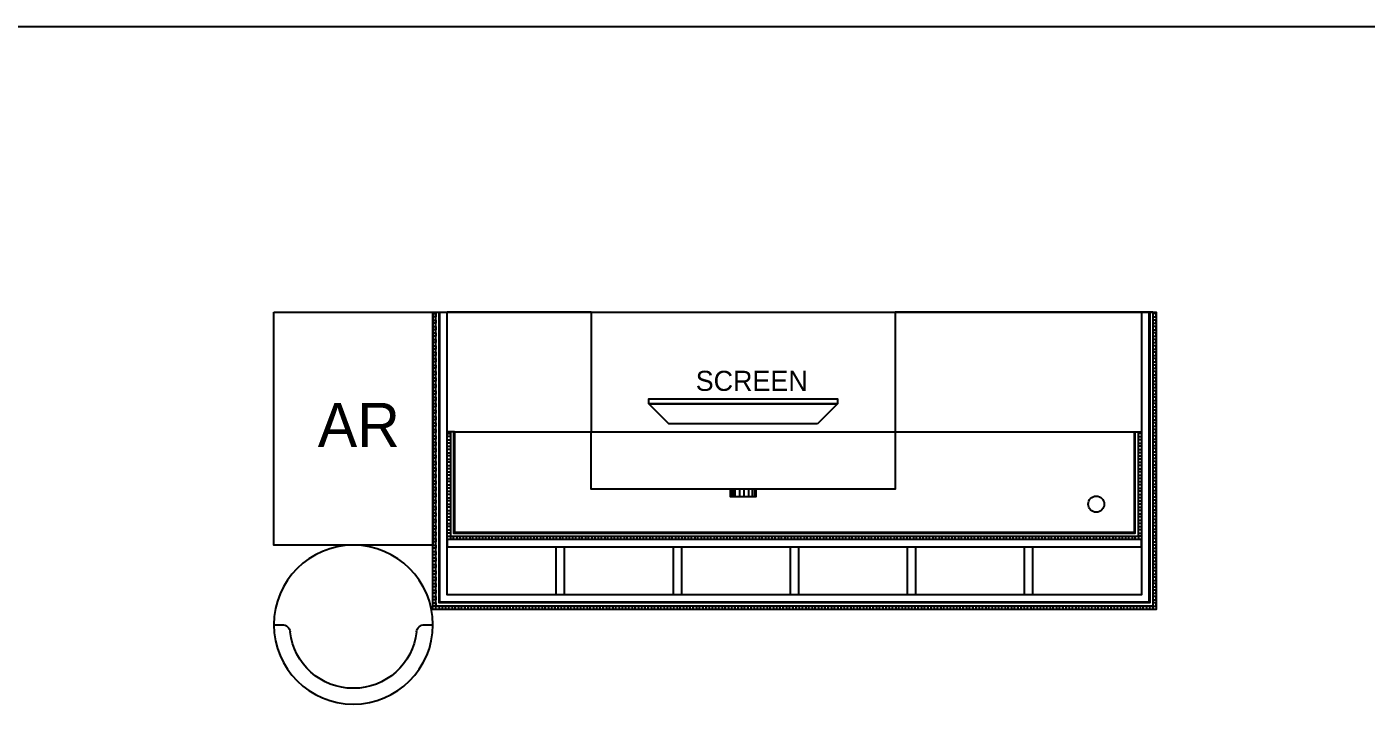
# Model space of a CAD drawing. Header units: metres. Extents: x 9275 to 22055, y -1037022 to -1028289.
# Drawn here: x 12931 to 16264, y -1031810 to -1030124 of the extents above; entities that cross this region are included whole.
import ezdxf

# ---------------------------------------------------------------- set-up
doc = ezdxf.new("R2010")
doc.units = ezdxf.units.M
for name, color, linetype in [('Floor-Unit', 1, 'Continuous'), ('LENS_TEXT', 31, 'Continuous'), ('LK-FLUTTED FINISH', 20, 'Continuous'), ('LN-ELEVATION-1', 81, 'Continuous'), ('LN-ELEVATION-3', 125, 'Continuous'), ('LN-ELEVATION-5', 167, 'Continuous')]:
    doc.layers.add(name, color=color, linetype=linetype)

# ---------------------------------------------------------------- blocks, each defined once
blk = doc.blocks.new('sfeqwef')
at = {"layer": 'LK-FLUTTED FINISH'}
blk.add_lwpolyline([(-1835, -7822), (-1835, -3054.6)], dxfattribs=at)
blk = doc.blocks.new('Chair')
at = {"layer": 'Floor-Unit'}
for p, q in [((587017.2, -21249.2), (586990.8, -21249.2)), ((587490.8, -21249.2), (587464.4, -21249.2))]:
    blk.add_line(p, q, dxfattribs=at)
blk.add_circle((587240.8, -21249.2), 250, dxfattribs=at)
for centre, radius, start, end in [((587017.2, -21274.2), 25, 6.3794, 90), ((587464.4, -21274.2), 25, 90, 173.6206), ((587240.8, -21249.2), 200, 186.3794, 353.6206)]:
    blk.add_arc(centre, radius, start, end, dxfattribs=at)
blk = doc.blocks.new('POS1800')
at = {"layer": 'Defpoints'}
blk.add_lwpolyline([(-900, 298), (900, 298), (900, -442), (-900, -442)], close=True, dxfattribs=at)
at = {"layer": 'LN-ELEVATION-1'}
for points in [[(-846, 0), (-864, 0)], [(-856, 0), (-856, -260), (856, -260), (856, 0)], [(-848, 0), (-848, -252), (848, -252), (848, 0)], [(-846, 0), (-846, -250), (846, -250), (846, 0)], [(-846, 0), (846, 0)], [(846, 0), (864, 0)]]:
    blk.add_lwpolyline(points, dxfattribs=at)
for points in [[(864, 0), (864, -4), (856, -4), (856, 0)], [(-856, -4), (-856, -12), (-864, -12), (-864, -4)], [(-856, -20), (-856, -28), (-864, -28), (-864, -20)], [(864, -12), (864, -20), (856, -20), (856, -12)], [(864, -28), (864, -36), (856, -36), (856, -28)], [(-856, -36), (-856, -44), (-864, -44), (-864, -36)], [(-856, -52), (-856, -60), (-864, -60), (-864, -52)], [(864, -44), (864, -52), (856, -52), (856, -44)], [(864, -60), (864, -68), (856, -68), (856, -60)], [(-856, -68), (-856, -76), (-864, -76), (-864, -68)], [(-856, -84), (-856, -92), (-864, -92), (-864, -84)], [(864, -76), (864, -84), (856, -84), (856, -76)], [(864, -92), (864, -100), (856, -100), (856, -92)], [(-856, -100), (-856, -108), (-864, -108), (-864, -100)], [(-856, -116), (-856, -124), (-864, -124), (-864, -116)], [(-856, -132), (-856, -140), (-864, -140), (-864, -132)], [(864, -108), (864, -116), (856, -116), (856, -108)], [(864, -124), (864, -132), (856, -132), (856, -124)], [(-856, -148), (-856, -156), (-864, -156), (-864, -148)], [(-856, -164), (-856, -172), (-864, -172), (-864, -164)], [(864, -140), (864, -148), (856, -148), (856, -140)], [(864, -156), (864, -164), (856, -164), (856, -156)], [(-856, -180), (-856, -188), (-864, -188), (-864, -180)], [(-856, -196), (-856, -204), (-864, -204), (-864, -196)], [(864, -172), (864, -180), (856, -180), (856, -172)], [(864, -188), (864, -196), (856, -196), (856, -188)], [(-856, -212), (-856, -220), (-864, -220), (-864, -212)], [(-856, -228), (-856, -236), (-864, -236), (-864, -228)], [(864, -204), (864, -212), (856, -212), (856, -204)], [(864, -220), (864, -228), (856, -228), (856, -220)], [(-856, -244), (-856, -252), (-864, -252), (-864, -244)], [(-856, -260), (-856, -268), (-864, -268), (-864, -260)], [(-840, -260), (-840, -268), (-848, -268), (-848, -260)], [(-824, -260), (-824, -268), (-832, -268), (-832, -260)], [(-808, -260), (-808, -268), (-816, -268), (-816, -260)], [(-792, -260), (-792, -268), (-800, -268), (-800, -260)], [(-776, -260), (-776, -268), (-784, -268), (-784, -260)], [(-760, -260), (-760, -268), (-768, -268), (-768, -260)], [(-744, -260), (-744, -268), (-752, -268), (-752, -260)], [(-728, -260), (-728, -268), (-736, -268), (-736, -260)], [(-712, -260), (-712, -268), (-720, -268), (-720, -260)], [(-696, -260), (-696, -268), (-704, -268), (-704, -260)], [(-680, -260), (-680, -268), (-688, -268), (-688, -260)], [(-664, -260), (-664, -268), (-672, -268), (-672, -260)], [(-648, -260), (-648, -268), (-656, -268), (-656, -260)], [(-632, -260), (-632, -268), (-640, -268), (-640, -260)], [(-616, -260), (-616, -268), (-624, -268), (-624, -260)], [(-600, -260), (-600, -268), (-608, -268), (-608, -260)], [(-584, -260), (-584, -268), (-592, -268), (-592, -260)], [(-568, -260), (-568, -268), (-576, -268), (-576, -260)], [(-552, -260), (-552, -268), (-560, -268), (-560, -260)], [(-536, -260), (-536, -268), (-544, -268), (-544, -260)], [(-520, -260), (-520, -268), (-528, -268), (-528, -260)], [(-504, -260), (-504, -268), (-512, -268), (-512, -260)], [(-488, -260), (-488, -268), (-496, -268), (-496, -260)], [(-472, -260), (-472, -268), (-480, -268), (-480, -260)], [(-456, -260), (-456, -268), (-464, -268), (-464, -260)], [(-440, -260), (-440, -268), (-448, -268), (-448, -260)], [(-424, -260), (-424, -268), (-432, -268), (-432, -260)], [(-408, -260), (-408, -268), (-416, -268), (-416, -260)], [(-392, -260), (-392, -268), (-400, -268), (-400, -260)], [(-376, -260), (-376, -268), (-384, -268), (-384, -260)], [(-360, -260), (-360, -268), (-368, -268), (-368, -260)], [(-344, -260), (-344, -268), (-352, -268), (-352, -260)], [(-328, -260), (-328, -268), (-336, -268), (-336, -260)], [(-312, -260), (-312, -268), (-320, -268), (-320, -260)], [(-296, -260), (-296, -268), (-304, -268), (-304, -260)], [(-280, -260), (-280, -268), (-288, -268), (-288, -260)], [(-264, -260), (-264, -268), (-272, -268), (-272, -260)], [(-248, -260), (-248, -268), (-256, -268), (-256, -260)], [(-232, -260), (-232, -268), (-240, -268), (-240, -260)], [(-216, -260), (-216, -268), (-224, -268), (-224, -260)], [(-200, -260), (-200, -268), (-208, -268), (-208, -260)], [(-184, -260), (-184, -268), (-192, -268), (-192, -260)], [(-168, -260), (-168, -268), (-176, -268), (-176, -260)], [(-152, -260), (-152, -268), (-160, -268), (-160, -260)], [(-136, -260), (-136, -268), (-144, -268), (-144, -260)], [(-120, -260), (-120, -268), (-128, -268), (-128, -260)], [(-104, -260), (-104, -268), (-112, -268), (-112, -260)], [(-88, -260), (-88, -268), (-96, -268), (-96, -260)], [(-72, -260), (-72, -268), (-80, -268), (-80, -260)], [(-56, -260), (-56, -268), (-64, -268), (-64, -260)], [(-40, -260), (-40, -268), (-48, -268), (-48, -260)], [(-24, -260), (-24, -268), (-32, -268), (-32, -260)], [(-8, -260), (-8, -268), (-16, -268), (-16, -260)], [(8, -260), (8, -268), (0, -268), (0, -260)], [(24, -260), (24, -268), (16, -268), (16, -260)], [(40, -260), (40, -268), (32, -268), (32, -260)], [(56, -260), (56, -268), (48, -268), (48, -260)], [(72, -260), (72, -268), (64, -268), (64, -260)], [(88, -260), (88, -268), (80, -268), (80, -260)], [(104, -260), (104, -268), (96, -268), (96, -260)], [(120, -260), (120, -268), (112, -268), (112, -260)], [(136, -260), (136, -268), (128, -268), (128, -260)], [(152, -260), (152, -268), (144, -268), (144, -260)], [(168, -260), (168, -268), (160, -268), (160, -260)], [(184, -260), (184, -268), (176, -268), (176, -260)], [(200, -260), (200, -268), (192, -268), (192, -260)], [(216, -260), (216, -268), (208, -268), (208, -260)], [(232, -260), (232, -268), (224, -268), (224, -260)], [(248, -260), (248, -268), (240, -268), (240, -260)], [(264, -260), (264, -268), (256, -268), (256, -260)], [(280, -260), (280, -268), (272, -268), (272, -260)], [(296, -260), (296, -268), (288, -268), (288, -260)], [(312, -260), (312, -268), (304, -268), (304, -260)], [(328, -260), (328, -268), (320, -268), (320, -260)], [(344, -260), (344, -268), (336, -268), (336, -260)], [(360, -260), (360, -268), (352, -268), (352, -260)], [(376, -260), (376, -268), (368, -268), (368, -260)], [(392, -260), (392, -268), (384, -268), (384, -260)], [(408, -260), (408, -268), (400, -268), (400, -260)], [(424, -260), (424, -268), (416, -268), (416, -260)], [(440, -260), (440, -268), (432, -268), (432, -260)], [(456, -260), (456, -268), (448, -268), (448, -260)], [(472, -260), (472, -268), (464, -268), (464, -260)], [(488, -260), (488, -268), (480, -268), (480, -260)], [(504, -260), (504, -268), (496, -268), (496, -260)], [(520, -260), (520, -268), (512, -268), (512, -260)], [(536, -260), (536, -268), (528, -268), (528, -260)], [(552, -260), (552, -268), (544, -268), (544, -260)], [(568, -260), (568, -268), (560, -268), (560, -260)], [(584, -260), (584, -268), (576, -268), (576, -260)], [(600, -260), (600, -268), (592, -268), (592, -260)], [(616, -260), (616, -268), (608, -268), (608, -260)], [(632, -260), (632, -268), (624, -268), (624, -260)], [(648, -260), (648, -268), (640, -268), (640, -260)], [(664, -260), (664, -268), (656, -268), (656, -260)], [(680, -260), (680, -268), (672, -268), (672, -260)], [(696, -260), (696, -268), (688, -268), (688, -260)], [(712, -260), (712, -268), (704, -268), (704, -260)], [(728, -260), (728, -268), (720, -268), (720, -260)], [(744, -260), (744, -268), (736, -268), (736, -260)], [(760, -260), (760, -268), (752, -268), (752, -260)], [(776, -260), (776, -268), (768, -268), (768, -260)], [(792, -260), (792, -268), (784, -268), (784, -260)], [(808, -260), (808, -268), (800, -268), (800, -260)], [(824, -260), (824, -268), (816, -268), (816, -260)], [(840, -260), (840, -268), (832, -268), (832, -260)], [(856, -260), (856, -268), (848, -268), (848, -260)], [(864, -236), (864, -244), (856, -244), (856, -236)], [(864, -252), (864, -260), (856, -260), (856, -252)]]:
    blk.add_lwpolyline(points, close=True, dxfattribs=at)
at = {"layer": 'LN-ELEVATION-3', "color": 13}
for p, q in [((-158, -143), (-158, -161)), ((-156.2, -143), (-156.2, -161)), ((-152.1, -143), (-152.1, -161)), ((-147.9, -143), (-147.9, -161)), ((-137, -143), (-137, -161)), ((-125.6, -143), (-125.6, -161)), ((-114.5, -143), (-114.5, -161)), ((-104.8, -143), (-104.8, -161)), ((-99, -143), (-99, -161)), ((-96.6, -143), (-96.6, -161))]:
    blk.add_line(p, q, dxfattribs=at)
at = {"layer": 'LN-ELEVATION-3', "linetype": 'ByBlock'}
for points in [[(-892, 294), (-892, 286), (-900, 286), (-900, 294)], [(-892, 278), (-892, 270), (-900, 270), (-900, 278)], [(892, 294), (892, 286), (900, 286), (900, 294)], [(892, 278), (892, 270), (900, 270), (900, 278)], [(-892, 262), (-892, 254), (-900, 254), (-900, 262)], [(-892, 246), (-892, 238), (-900, 238), (-900, 246)], [(892, 262), (892, 254), (900, 254), (900, 262)], [(892, 246), (892, 238), (900, 238), (900, 246)], [(-892, 230), (-892, 222), (-900, 222), (-900, 230)], [(-892, 214), (-892, 206), (-900, 206), (-900, 214)], [(892, 230), (892, 222), (900, 222), (900, 230)], [(892, 214), (892, 206), (900, 206), (900, 214)], [(-892, 198), (-892, 190), (-900, 190), (-900, 198)], [(-892, 182), (-892, 174), (-900, 174), (-900, 182)], [(892, 198), (892, 190), (900, 190), (900, 198)], [(892, 182), (892, 174), (900, 174), (900, 182)], [(-892, 166), (-892, 158), (-900, 158), (-900, 166)], [(-892, 150), (-892, 142), (-900, 142), (-900, 150)], [(-892, 134), (-892, 126), (-900, 126), (-900, 134)], [(892, 166), (892, 158), (900, 158), (900, 166)], [(892, 150), (892, 142), (900, 142), (900, 150)], [(892, 134), (892, 126), (900, 126), (900, 134)], [(-892, 118), (-892, 110), (-900, 110), (-900, 118)], [(-892, 102), (-892, 94), (-900, 94), (-900, 102)], [(892, 118), (892, 110), (900, 110), (900, 118)], [(892, 102), (892, 94), (900, 94), (900, 102)], [(-892, 86), (-892, 78), (-900, 78), (-900, 86)], [(-892, 70), (-892, 62), (-900, 62), (-900, 70)], [(892, 86), (892, 78), (900, 78), (900, 86)], [(892, 70), (892, 62), (900, 62), (900, 70)], [(-892, 54), (-892, 46), (-900, 46), (-900, 54)], [(-892, 38), (-892, 30), (-900, 30), (-900, 38)], [(892, 54), (892, 46), (900, 46), (900, 54)], [(892, 38), (892, 30), (900, 30), (900, 38)], [(-892, 22), (-892, 14), (-900, 14), (-900, 22)], [(-892, 6), (-892, -2), (-900, -2), (-900, 6)], [(892, 22), (892, 14), (900, 14), (900, 22)], [(892, 6), (892, -2), (900, -2), (900, 6)], [(-892, -10), (-892, -18), (-900, -18), (-900, -10)], [(-892, -26), (-892, -34), (-900, -34), (-900, -26)], [(892, -10), (892, -18), (900, -18), (900, -10)], [(892, -26), (892, -34), (900, -34), (900, -26)], [(-892, -42), (-892, -50), (-900, -50), (-900, -42)], [(-892, -58), (-892, -66), (-900, -66), (-900, -58)], [(892, -42), (892, -50), (900, -50), (900, -42)], [(892, -58), (892, -66), (900, -66), (900, -58)], [(-892, -74), (-892, -82), (-900, -82), (-900, -74)], [(-892, -90), (-892, -98), (-900, -98), (-900, -90)], [(892, -74), (892, -82), (900, -82), (900, -74)], [(892, -90), (892, -98), (900, -98), (900, -90)], [(-892, -106), (-892, -114), (-900, -114), (-900, -106)], [(-892, -122), (-892, -130), (-900, -130), (-900, -122)], [(892, -106), (892, -114), (900, -114), (900, -106)], [(892, -122), (892, -130), (900, -130), (900, -122)], [(-892, -138), (-892, -146), (-900, -146), (-900, -138)], [(-892, -154), (-892, -162), (-900, -162), (-900, -154)], [(892, -138), (892, -146), (900, -146), (900, -138)], [(892, -154), (892, -162), (900, -162), (900, -154)], [(-892, -170), (-892, -178), (-900, -178), (-900, -170)], [(-892, -186), (-892, -194), (-900, -194), (-900, -186)], [(892, -170), (892, -178), (900, -178), (900, -170)], [(892, -186), (892, -194), (900, -194), (900, -186)], [(-892, -202), (-892, -210), (-900, -210), (-900, -202)], [(-892, -218), (-892, -226), (-900, -226), (-900, -218)], [(892, -202), (892, -210), (900, -210), (900, -202)], [(892, -218), (892, -226), (900, -226), (900, -218)], [(-892, -234), (-892, -242), (-900, -242), (-900, -234)], [(-892, -250), (-892, -258), (-900, -258), (-900, -250)], [(-892, -266), (-892, -274), (-900, -274), (-900, -266)], [(892, -234), (892, -242), (900, -242), (900, -234)], [(892, -250), (892, -258), (900, -258), (900, -250)], [(892, -266), (892, -274), (900, -274), (900, -266)], [(-892, -282), (-892, -290), (-900, -290), (-900, -282)], [(-892, -298), (-892, -306), (-900, -306), (-900, -298)], [(864, -268), (-864, -268), (-864, -286), (864, -286)], [(-592.7, -286), (-572.7, -286), (-572.7, -406), (-592.7, -406)], [(-301.3, -286), (-281.3, -286), (-281.3, -406), (-301.3, -406)], [(-10, -286), (10, -286), (10, -406), (-10, -406)], [(281.3, -286), (301.3, -286), (301.3, -406), (281.3, -406)], [(572.7, -286), (592.7, -286), (592.7, -405.9), (572.7, -405.9)], [(892, -282), (892, -290), (900, -290), (900, -282)], [(892, -298), (892, -306), (900, -306), (900, -298)], [(-892, -314), (-892, -322), (-900, -322), (-900, -314)], [(-892, -330), (-892, -338), (-900, -338), (-900, -330)], [(892, -314), (892, -322), (900, -322), (900, -314)], [(892, -330), (892, -338), (900, -338), (900, -330)], [(-892, -346), (-892, -354), (-900, -354), (-900, -346)], [(-892, -362), (-892, -370), (-900, -370), (-900, -362)], [(892, -346), (892, -354), (900, -354), (900, -346)], [(892, -362), (892, -370), (900, -370), (900, -362)], [(-892, -378), (-892, -386), (-900, -386), (-900, -378)], [(-892, -394), (-892, -402), (-900, -402), (-900, -394)], [(892, -378), (892, -386), (900, -386), (900, -378)], [(892, -394), (892, -402), (900, -402), (900, -394)], [(-892, -410), (-892, -418), (-900, -418), (-900, -410)], [(-892, -426), (-892, -434), (-900, -434), (-900, -426)], [(892, -410), (892, -418), (900, -418), (900, -410)], [(892, -426), (892, -434), (900, -434), (900, -426)], [(-884, -434), (-884, -442), (-892, -442), (-892, -434)], [(-868, -434), (-868, -442), (-876, -442), (-876, -434)], [(-852, -434), (-852, -442), (-860, -442), (-860, -434)], [(-836, -434), (-836, -442), (-844, -442), (-844, -434)], [(-820, -434), (-820, -442), (-828, -442), (-828, -434)], [(-804, -434), (-804, -442), (-812, -442), (-812, -434)], [(-788, -434), (-788, -442), (-796, -442), (-796, -434)], [(-772, -434), (-772, -442), (-780, -442), (-780, -434)], [(-756, -434), (-756, -442), (-764, -442), (-764, -434)], [(-740, -434), (-740, -442), (-748, -442), (-748, -434)], [(-724, -434), (-724, -442), (-732, -442), (-732, -434)], [(-708, -434), (-708, -442), (-716, -442), (-716, -434)], [(-692, -434), (-692, -442), (-700, -442), (-700, -434)], [(-676, -434), (-676, -442), (-684, -442), (-684, -434)], [(-660, -434), (-660, -442), (-668, -442), (-668, -434)], [(-644, -434), (-644, -442), (-652, -442), (-652, -434)], [(-628, -434), (-628, -442), (-636, -442), (-636, -434)], [(-612, -434), (-612, -442), (-620, -442), (-620, -434)], [(-596, -434), (-596, -442), (-604, -442), (-604, -434)], [(-580, -434), (-580, -442), (-588, -442), (-588, -434)], [(-564, -434), (-564, -442), (-572, -442), (-572, -434)], [(-548, -434), (-548, -442), (-556, -442), (-556, -434)], [(-532, -434), (-532, -442), (-540, -442), (-540, -434)], [(-516, -434), (-516, -442), (-524, -442), (-524, -434)], [(-500, -434), (-500, -442), (-508, -442), (-508, -434)], [(-484, -434), (-484, -442), (-492, -442), (-492, -434)], [(-468, -434), (-468, -442), (-476, -442), (-476, -434)], [(-452, -434), (-452, -442), (-460, -442), (-460, -434)], [(-436, -434), (-436, -442), (-444, -442), (-444, -434)], [(-420, -434), (-420, -442), (-428, -442), (-428, -434)], [(-404, -434), (-404, -442), (-412, -442), (-412, -434)], [(-388, -434), (-388, -442), (-396, -442), (-396, -434)], [(-372, -434), (-372, -442), (-380, -442), (-380, -434)], [(-356, -434), (-356, -442), (-364, -442), (-364, -434)], [(-340, -434), (-340, -442), (-348, -442), (-348, -434)], [(-324, -434), (-324, -442), (-332, -442), (-332, -434)], [(-308, -434), (-308, -442), (-316, -442), (-316, -434)], [(-292, -434), (-292, -442), (-300, -442), (-300, -434)], [(-276, -434), (-276, -442), (-284, -442), (-284, -434)], [(-260, -434), (-260, -442), (-268, -442), (-268, -434)], [(-244, -434), (-244, -442), (-252, -442), (-252, -434)], [(-228, -434), (-228, -442), (-236, -442), (-236, -434)], [(-212, -434), (-212, -442), (-220, -442), (-220, -434)], [(-196, -434), (-196, -442), (-204, -442), (-204, -434)], [(-180, -434), (-180, -442), (-188, -442), (-188, -434)], [(-164, -434), (-164, -442), (-172, -442), (-172, -434)], [(-148, -434), (-148, -442), (-156, -442), (-156, -434)], [(-132, -434), (-132, -442), (-140, -442), (-140, -434)], [(-116, -434), (-116, -442), (-124, -442), (-124, -434)], [(-100, -434), (-100, -442), (-108, -442), (-108, -434)], [(-84, -434), (-84, -442), (-92, -442), (-92, -434)], [(-68, -434), (-68, -442), (-76, -442), (-76, -434)], [(-52, -434), (-52, -442), (-60, -442), (-60, -434)], [(-36, -434), (-36, -442), (-44, -442), (-44, -434)], [(-20, -434), (-20, -442), (-28, -442), (-28, -434)], [(-4, -434), (-4, -442), (-12, -442), (-12, -434)], [(12, -434), (12, -442), (4, -442), (4, -434)], [(28, -434), (28, -442), (20, -442), (20, -434)], [(44, -434), (44, -442), (36, -442), (36, -434)], [(60, -434), (60, -442), (52, -442), (52, -434)], [(76, -434), (76, -442), (68, -442), (68, -434)], [(92, -434), (92, -442), (84, -442), (84, -434)], [(108, -434), (108, -442), (100, -442), (100, -434)], [(124, -434), (124, -442), (116, -442), (116, -434)], [(140, -434), (140, -442), (132, -442), (132, -434)], [(156, -434), (156, -442), (148, -442), (148, -434)], [(172, -434), (172, -442), (164, -442), (164, -434)], [(188, -434), (188, -442), (180, -442), (180, -434)], [(204, -434), (204, -442), (196, -442), (196, -434)], [(220, -434), (220, -442), (212, -442), (212, -434)], [(236, -434), (236, -442), (228, -442), (228, -434)], [(252, -434), (252, -442), (244, -442), (244, -434)], [(268, -434), (268, -442), (260, -442), (260, -434)], [(284, -434), (284, -442), (276, -442), (276, -434)], [(300, -434), (300, -442), (292, -442), (292, -434)], [(316, -434), (316, -442), (308, -442), (308, -434)], [(332, -434), (332, -442), (324, -442), (324, -434)], [(348, -434), (348, -442), (340, -442), (340, -434)], [(364, -434), (364, -442), (356, -442), (356, -434)], [(380, -434), (380, -442), (372, -442), (372, -434)], [(396, -434), (396, -442), (388, -442), (388, -434)], [(412, -434), (412, -442), (404, -442), (404, -434)], [(428, -434), (428, -442), (420, -442), (420, -434)], [(444, -434), (444, -442), (436, -442), (436, -434)], [(460, -434), (460, -442), (452, -442), (452, -434)], [(476, -434), (476, -442), (468, -442), (468, -434)], [(492, -434), (492, -442), (484, -442), (484, -434)], [(508, -434), (508, -442), (500, -442), (500, -434)], [(524, -434), (524, -442), (516, -442), (516, -434)], [(540, -434), (540, -442), (532, -442), (532, -434)], [(556, -434), (556, -442), (548, -442), (548, -434)], [(572, -434), (572, -442), (564, -442), (564, -434)], [(588, -434), (588, -442), (580, -442), (580, -434)], [(604, -434), (604, -442), (596, -442), (596, -434)], [(620, -434), (620, -442), (612, -442), (612, -434)], [(636, -434), (636, -442), (628, -442), (628, -434)], [(652, -434), (652, -442), (644, -442), (644, -434)], [(668, -434), (668, -442), (660, -442), (660, -434)], [(684, -434), (684, -442), (676, -442), (676, -434)], [(700, -434), (700, -442), (692, -442), (692, -434)], [(716, -434), (716, -442), (708, -442), (708, -434)], [(732, -434), (732, -442), (724, -442), (724, -434)], [(748, -434), (748, -442), (740, -442), (740, -434)], [(764, -434), (764, -442), (756, -442), (756, -434)], [(780, -434), (780, -442), (772, -442), (772, -434)], [(796, -434), (796, -442), (788, -442), (788, -434)], [(812, -434), (812, -442), (804, -442), (804, -434)], [(828, -434), (828, -442), (820, -442), (820, -434)], [(844, -434), (844, -442), (836, -442), (836, -434)], [(860, -434), (860, -442), (852, -442), (852, -434)], [(876, -434), (876, -442), (868, -442), (868, -434)], [(892, -434), (892, -442), (884, -442), (884, -434)]]:
    blk.add_lwpolyline(points, close=True, dxfattribs=at)
for points in [[(892, 298), (892, -434), (-892, -434), (-892, 298)], [(-892, 298), (-864, 298)], [(884, 298), (884, -426), (-884, -426), (-884, 298)], [(882, 298), (882, -424), (-882, -424), (-882, 298)], [(-506, 298), (-864, 298)], [(864, 298), (864, -406), (-864, -406), (-864, 298)], [(-506, 298), (-506, 0)], [(251, 298), (251, 0)], [(864, 298), (251, 298)], [(892, 298), (864, 298)]]:
    blk.add_lwpolyline(points, dxfattribs=at)
at = {"layer": 'LN-ELEVATION-3', "color": 13}
for points in [[(107.5, 69.9), (-362.5, 69.9), (-362.5, 81.9), (107.5, 81.9)], [(57.5, 19.9), (-312.5, 19.9), (-362.5, 69.9), (107.5, 69.9)], [(-95, -143), (-160, -143), (-160, -161), (-95, -161)]]:
    blk.add_lwpolyline(points, close=True, dxfattribs=at)
blk.add_lwpolyline([(251, 0), (251, -143), (-506, -143), (-506, 0)], dxfattribs=at)
blk.add_circle((751, -180.1), 20, dxfattribs=at)
at = {"layer": 'LN-ELEVATION-5'}
blk.add_lwpolyline([(-506, 298), (251, 298)], dxfattribs=at)
at = {"layer": 'LN-ELEVATION-3', "color": 13, "insert": (-245.6, 151.8), "char_height": 50, "width": 12804.147, "attachment_point": 1}
blk.add_mtext('SCREEN', dxfattribs=at)

msp = doc.modelspace()

# ---------------------------------------------------------------- linework, layer by layer
at = {"layer": 'Floor-Unit', "linetype": 'ByBlock'}
msp.add_lwpolyline([(13546.2, -1030833.7), (13941.2, -1030833.7), (13941.2, -1031413.7), (13546.2, -1031413.7)], close=True, dxfattribs=at)

# ---------------------------------------------------------------- block references
at = {"rotation": 90}
msp.add_blockref('sfeqwef', (9275.4, -1028288.7), dxfattribs=at)
at = {"layer": 'Floor-Unit'}
msp.add_blockref('POS1800', (14841.2, -1031131.7), dxfattribs=at)
at = {"layer": 'Floor-Unit', "linetype": 'ByBlock', "xscale": -0.7920000000000125, "yscale": 0.7920000000000125, "zscale": 0.7920000000000125}
msp.add_blockref('Chair', (478838.4, -1014782.4), dxfattribs=at)

# ---------------------------------------------------------------- texts
at = {"layer": 'LENS_TEXT', "insert": (13655.2, -1031059.7), "char_height": 110, "width": 237.441, "attachment_point": 1}
msp.add_mtext('AR', dxfattribs=at)

doc.saveas('drawing.dxf')
